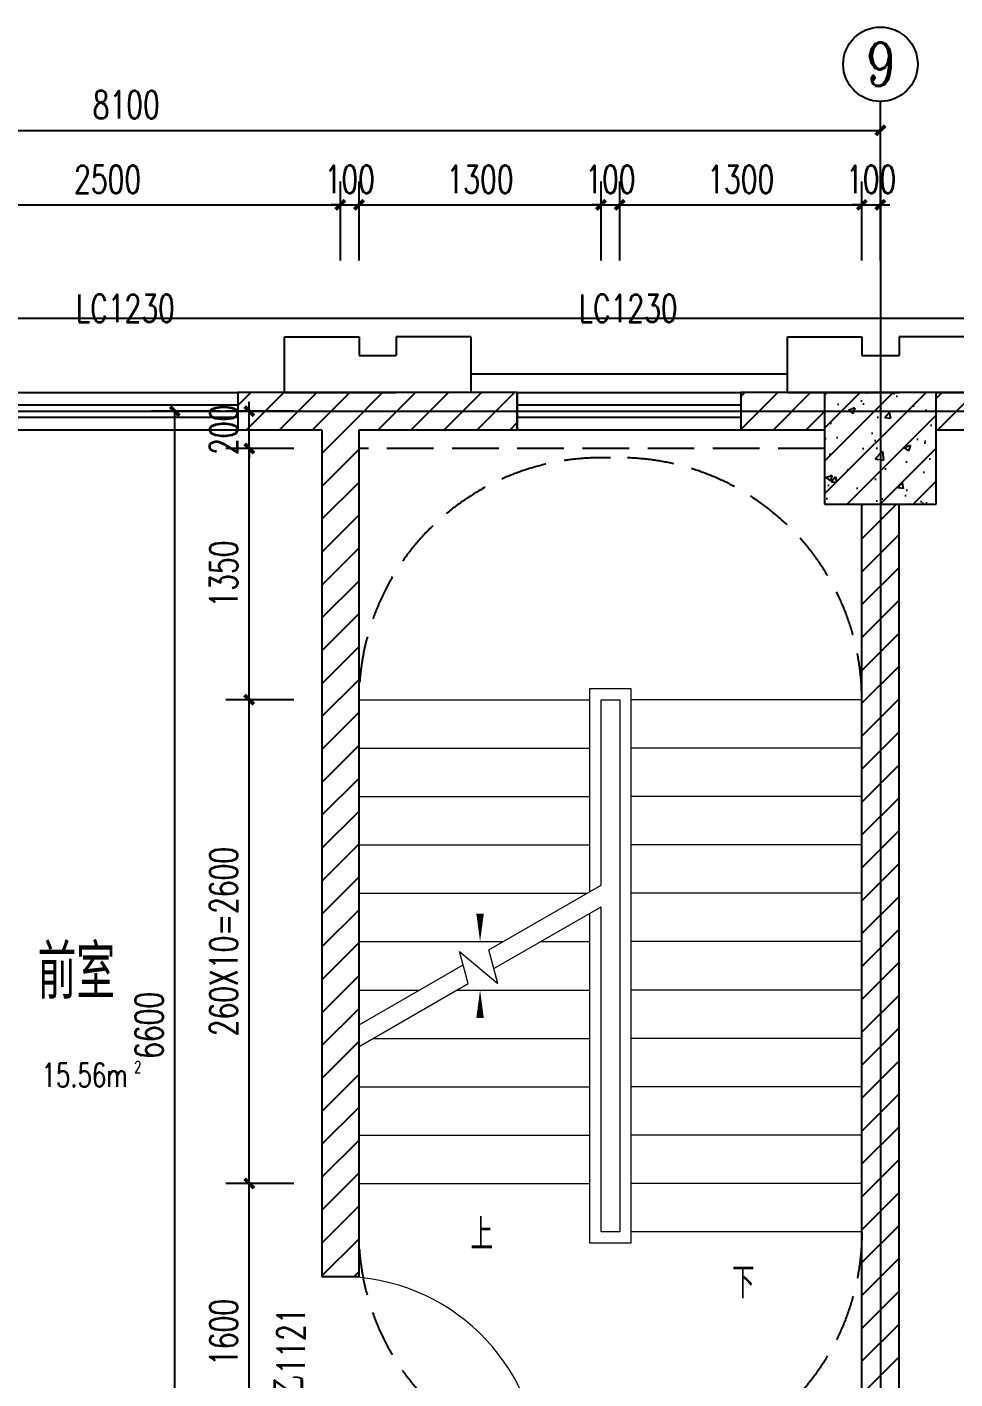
# Model space of a CAD drawing. Extents: x 1738711 to 2346805, y 1189731 to 2516152.
# Drawn here: x 2013246 to 2018229, y 1374257 to 1381521 of the extents above; entities that cross this region are included whole.
import ezdxf
from ezdxf.enums import TextEntityAlignment as Align

# ---------------------------------------------------------------- set-up
doc = ezdxf.new("R2010")
doc.units = 0
doc.header["$LTSCALE"] = 1000
doc.header["$MEASUREMENT"] = 0
doc.linetypes.add('DASH', pattern=[0.35, 0.25, -0.1])
doc.linetypes.add('复件 140224通州运河二期售楼部条件图_t3$0$X-ME SHAFT SH$0$X-B2$0$WATER_LINE', pattern=[0])
doc.layers.add('_0', color=7, linetype='Continuous', lineweight=25)
doc.layers.add('STAIR', color=2, linetype='Continuous', lineweight=5)
for name, color, linetype in [('AR-TEXT', 7, 'Continuous'), ('AXIS', 3, 'Continuous'), ('AXIS_TEXT', 7, 'Continuous'), ('COLUMN', 9, 'Continuous'), ('DIM_SYMB', 3, 'Continuous'), ('DOTE', 1, 'Continuous'), ('PUB_DIM', 3, 'Continuous'), ('PUB_HATCH', 8, 'Continuous'), ('PUB_TEXT', 7, 'Continuous'), ('SPACE_ALL', 1, 'Continuous'), ('WALL', 40, 'Continuous'), ('WINDOW', 144, 'Continuous'), ('WINDOW_TEXT', 7, 'Continuous'), ('看线', 8, 'Continuous'), ('线脚', 44, 'Continuous')]:
    doc.layers.add(name, color=color, linetype=linetype)
doc.styles.add('_TCH_AXIS', font='COMPLEX', dxfattribs={"bigfont": 'GBCBIG'})
doc.styles.add('_TCH_DIM', font='SIMPLEX', dxfattribs={"bigfont": 'GBCBIG'})
doc.styles.add('_TCH_DIM_T3', font='SIMPLEX', dxfattribs={"width": 0.705882, "bigfont": 'GBCBIG'})
doc.styles.add('_TCH_SPACE', font='SIMPLEX', dxfattribs={"height": 5, "bigfont": 'GBCBIG'})
doc.styles.add('_TCH_WINDOW', font='SIMPLEX', dxfattribs={"height": 3.5, "bigfont": 'GBCBIG'})
doc.styles.add('COMPLEX', font='COMPLEX')
doc.styles.get("Standard").update_dxf_attribs({"font": 'gbenor.shx', "bigfont": 'gbcbig.shx'})
doc.dimstyles.new('_TCH_ARCH&&50', dxfattribs={"dimtxt": 148.75, "dimasz": 50, "dimexe": 125, "dimexo": 150, "dimgap": 63.125, "dimtad": 1, "dimdec": 0, "dimzin": 0, "dimdsep": 46, "dimtxsty": '_TCH_DIM_T3', "dimblk": 'ARCHTICK', "dimcen": 0.09, "dimclrt": 7, "dimazin": 2, "dimtfac": 1, "dimtdec": 0, "dimtix": 1, "dimtmove": 2, "dimatfit": 3, "dimfxl": 50, "dimtolj": 1, "dimtzin": 0, "dimarcsym": 0})
pattern_1 = [(45, (0, 89.76), (-88.388383, 88.388383), [])]

# ---------------------------------------------------------------- blocks, each defined once
blk = doc.blocks.new('dgh321')
at = {"layer": 'WALL', "linetype": '复件 140224通州运河二期售楼部条件图_t3$0$X-ME SHAFT SH$0$X-B2$0$WATER_LINE'}
for p, q in [((3247025.2, -2494104.9), (3247425.2, -2494104.9)), ((3247025.2, -2494104.9), (3247025.2, -2494404.9)), ((3247425.2, -2494104.9), (3247625.2, -2494104.9)), ((3248025.2, -2494104.9), (3247625.2, -2494104.9)), ((3248025.2, -2494404.9), (3248025.2, -2494104.9)), ((3247425.2, -2494404.9), (3247425.2, -2494304.9)), ((3247425.2, -2494304.9), (3247625.2, -2494304.9)), ((3247625.2, -2494404.9), (3247625.2, -2494304.9)), ((3247025.2, -2494404.9), (3247425.2, -2494404.9)), ((3248025.2, -2494404.9), (3247625.2, -2494404.9))]:
    blk.add_line(p, q, dxfattribs=at)
blk = doc.blocks.new('hearherherhr')
at = {"layer": '看线', "linetype": 'DASH'}
for centre, start, end in [((1981791.9, 1704275.4), 87.79577, 180), ((1981891.9, 1704275.4), 0, 92.20423)]:
    blk.add_arc(centre, 1300, start, end, dxfattribs=at)
blk = doc.blocks.new('_ArchTick')
at = {"color": 0, "linetype": 'ByBlock', "const_width": 0.4}
blk.add_lwpolyline([(-0.5, -0.5), (0.5, 0.5)], dxfattribs=at)
blk = doc.blocks.new('*D1586')
at = {"layer": 'Defpoints', "color": 0, "transparency": 16777216}
for p in [(2014039.7, 1379456.5), (2014429.1, 1379456.5), (2014429.1, 1372856.5)]:
    blk.add_point(p, dxfattribs=at)
at = {"layer": 'PUB_DIM', "color": 0, "lineweight": -2, "transparency": 16777216}
for p, q in [((2014279.1, 1379456.5), (2013914.7, 1379456.5)), ((2014039.7, 1372856.5), (2014039.7, 1379456.5)), ((2014279.1, 1372856.5), (2013914.7, 1372856.5))]:
    blk.add_line(p, q, dxfattribs=at)
at = {"layer": 'PUB_DIM', "color": 0, "lineweight": -2, "transparency": 16777216, "xscale": 50, "yscale": 50, "zscale": 50}
for p, rotation in [((2014039.7, 1379456.5), 90), ((2014039.7, 1372856.5), 270)]:
    blk.add_blockref('_ArchTick', p, dxfattribs=dict(at, rotation=rotation))
at = {"layer": 'PUB_DIM', "color": 7, "transparency": 16777216, "insert": (2013902.2, 1376156.5), "char_height": 148.75, "attachment_point": 5, "rotation": 90, "style": '_TCH_DIM_T3'}
blk.add_mtext('\\A1;6600', dxfattribs=at)
blk = doc.blocks.new('*D1589')
at = {"layer": 'Defpoints', "color": 0, "transparency": 16777216}
for p in [(2014439.7, 1375306.5), (2014829.1, 1375306.5), (2014829.1, 1373706.5)]:
    blk.add_point(p, dxfattribs=at)
at = {"layer": 'PUB_DIM', "color": 0, "lineweight": -2, "transparency": 16777216}
for p, q in [((2014679.1, 1375306.5), (2014314.7, 1375306.5)), ((2014439.7, 1373706.5), (2014439.7, 1375306.5)), ((2014679.1, 1373706.5), (2014314.7, 1373706.5))]:
    blk.add_line(p, q, dxfattribs=at)
at = {"layer": 'PUB_DIM', "color": 0, "lineweight": -2, "transparency": 16777216, "xscale": 50, "yscale": 50, "zscale": 50}
for p, rotation in [((2014439.7, 1375306.5), 90), ((2014439.7, 1373706.5), 270)]:
    blk.add_blockref('_ArchTick', p, dxfattribs=dict(at, rotation=rotation))
at = {"layer": 'PUB_DIM', "color": 7, "transparency": 16777216, "insert": (2014302.2, 1374506.5), "char_height": 148.75, "attachment_point": 5, "rotation": 90, "style": '_TCH_DIM_T3'}
blk.add_mtext('\\A1;1600', dxfattribs=at)
blk = doc.blocks.new('*D1590')
at = {"layer": 'Defpoints', "color": 0, "transparency": 16777216}
for p in [(2014439.7, 1377906.5), (2014829.1, 1377906.5), (2014829.1, 1375306.5)]:
    blk.add_point(p, dxfattribs=at)
at = {"layer": 'PUB_DIM', "color": 0, "lineweight": -2, "transparency": 16777216}
for p, q in [((2014679.1, 1377906.5), (2014314.7, 1377906.5)), ((2014439.7, 1375306.5), (2014439.7, 1377906.5)), ((2014679.1, 1375306.5), (2014314.7, 1375306.5))]:
    blk.add_line(p, q, dxfattribs=at)
at = {"layer": 'PUB_DIM', "color": 0, "lineweight": -2, "transparency": 16777216, "xscale": 50, "yscale": 50, "zscale": 50}
for p, rotation in [((2014439.7, 1377906.5), 90), ((2014439.7, 1375306.5), 270)]:
    blk.add_blockref('_ArchTick', p, dxfattribs=dict(at, rotation=rotation))
at = {"layer": 'PUB_DIM', "color": 7, "transparency": 16777216, "insert": (2014302.2, 1376606.5), "char_height": 148.75, "attachment_point": 5, "rotation": 90, "style": '_TCH_DIM_T3'}
blk.add_mtext('\\A1;260X10=2600', dxfattribs=at)
blk = doc.blocks.new('*D1591')
at = {"layer": 'Defpoints', "color": 0, "transparency": 16777216}
for p in [(2014439.7, 1379256.5), (2014829.1, 1379256.5), (2014829.1, 1377906.5)]:
    blk.add_point(p, dxfattribs=at)
at = {"layer": 'PUB_DIM', "color": 0, "lineweight": -2, "transparency": 16777216}
for p, q in [((2014679.1, 1379256.5), (2014314.7, 1379256.5)), ((2014439.7, 1377906.5), (2014439.7, 1379256.5)), ((2014679.1, 1377906.5), (2014314.7, 1377906.5))]:
    blk.add_line(p, q, dxfattribs=at)
at = {"layer": 'PUB_DIM', "color": 0, "lineweight": -2, "transparency": 16777216, "xscale": 50, "yscale": 50, "zscale": 50}
for p, rotation in [((2014439.7, 1379256.5), 90), ((2014439.7, 1377906.5), 270)]:
    blk.add_blockref('_ArchTick', p, dxfattribs=dict(at, rotation=rotation))
at = {"layer": 'PUB_DIM', "color": 7, "transparency": 16777216, "insert": (2014302.2, 1378581.5), "char_height": 148.75, "attachment_point": 5, "rotation": 90, "style": '_TCH_DIM_T3'}
blk.add_mtext('\\A1;1350', dxfattribs=at)
blk = doc.blocks.new('*D1592')
at = {"layer": 'Defpoints', "color": 0, "transparency": 16777216}
for p in [(2014439.7, 1379456.5), (2014829.1, 1379456.5), (2014829.1, 1379256.5)]:
    blk.add_point(p, dxfattribs=at)
at = {"layer": 'PUB_DIM', "color": 0, "lineweight": -2, "transparency": 16777216}
for p, q in [((2014439.7, 1379456.5), (2014439.7, 1379506.5)), ((2014679.1, 1379456.5), (2014314.7, 1379456.5)), ((2014439.7, 1379256.5), (2014439.7, 1379456.5)), ((2014679.1, 1379256.5), (2014314.7, 1379256.5)), ((2014439.7, 1379256.5), (2014439.7, 1379206.5))]:
    blk.add_line(p, q, dxfattribs=at)
at = {"layer": 'PUB_DIM', "color": 0, "lineweight": -2, "transparency": 16777216, "xscale": 50, "yscale": 50, "zscale": 50}
for p, rotation in [((2014439.7, 1379456.5), 270), ((2014439.7, 1379256.5), 90)]:
    blk.add_blockref('_ArchTick', p, dxfattribs=dict(at, rotation=rotation))
at = {"layer": 'PUB_DIM', "color": 7, "transparency": 16777216, "insert": (2014302.2, 1379356.5), "char_height": 148.75, "attachment_point": 5, "rotation": 90, "style": '_TCH_DIM_T3'}
blk.add_mtext('\\A1;200', dxfattribs=at)
blk = doc.blocks.new('*D1651')
at = {"layer": 'Defpoints', "color": 0, "transparency": 16777216}
for p in [(2017829.1, 1380965.4), (2009729.1, 1380516.8), (2017829.1, 1380516.8)]:
    blk.add_point(p, dxfattribs=at)
at = {"layer": 'PUB_DIM', "color": 0, "lineweight": -2, "transparency": 16777216}
for p, q in [((2009729.1, 1380666.8), (2009729.1, 1381090.4)), ((2017829.1, 1380666.8), (2017829.1, 1381090.4)), ((2009729.1, 1380965.4), (2017829.1, 1380965.4))]:
    blk.add_line(p, q, dxfattribs=at)
at = {"layer": 'PUB_DIM', "color": 0, "lineweight": -2, "transparency": 16777216, "xscale": 50, "yscale": 50, "zscale": 50, "rotation": 180}
blk.add_blockref('_ArchTick', (2009729.1, 1380965.4), dxfattribs=at)
at = {"layer": 'PUB_DIM', "color": 0, "lineweight": -2, "transparency": 16777216, "xscale": 50, "yscale": 50, "zscale": 50}
blk.add_blockref('_ArchTick', (2017829.1, 1380965.4), dxfattribs=at)
at = {"layer": 'PUB_DIM', "color": 7, "transparency": 16777216, "insert": (2013779.1, 1381102.9), "char_height": 148.75, "attachment_point": 5, "style": '_TCH_DIM_T3'}
blk.add_mtext('\\A1;8100', dxfattribs=at)
blk = doc.blocks.new('*D1655')
at = {"layer": 'Defpoints', "color": 0, "transparency": 16777216}
for p in [(2014929.1, 1380565.4), (2012429.1, 1380116.8), (2014929.1, 1380116.8)]:
    blk.add_point(p, dxfattribs=at)
at = {"layer": 'PUB_DIM', "color": 0, "lineweight": -2, "transparency": 16777216}
for p, q in [((2012429.1, 1380266.8), (2012429.1, 1380690.4)), ((2014929.1, 1380266.8), (2014929.1, 1380690.4)), ((2012429.1, 1380565.4), (2014929.1, 1380565.4))]:
    blk.add_line(p, q, dxfattribs=at)
at = {"layer": 'PUB_DIM', "color": 0, "lineweight": -2, "transparency": 16777216, "xscale": 50, "yscale": 50, "zscale": 50, "rotation": 180}
blk.add_blockref('_ArchTick', (2012429.1, 1380565.4), dxfattribs=at)
at = {"layer": 'PUB_DIM', "color": 0, "lineweight": -2, "transparency": 16777216, "xscale": 50, "yscale": 50, "zscale": 50}
blk.add_blockref('_ArchTick', (2014929.1, 1380565.4), dxfattribs=at)
at = {"layer": 'PUB_DIM', "color": 7, "transparency": 16777216, "insert": (2013679.1, 1380702.9), "char_height": 148.75, "attachment_point": 5, "style": '_TCH_DIM_T3'}
blk.add_mtext('\\A1;2500', dxfattribs=at)
blk = doc.blocks.new('*D1656')
at = {"layer": 'Defpoints', "color": 0, "transparency": 16777216}
for p in [(2015029.1, 1380565.4), (2014929.1, 1380116.8), (2015029.1, 1380116.8)]:
    blk.add_point(p, dxfattribs=at)
at = {"layer": 'PUB_DIM', "color": 0, "lineweight": -2, "transparency": 16777216}
for p, q in [((2014929.1, 1380266.8), (2014929.1, 1380690.4)), ((2015029.1, 1380266.8), (2015029.1, 1380690.4)), ((2014929.1, 1380565.4), (2014879.1, 1380565.4)), ((2014929.1, 1380565.4), (2015029.1, 1380565.4)), ((2015029.1, 1380565.4), (2015079.1, 1380565.4))]:
    blk.add_line(p, q, dxfattribs=at)
at = {"layer": 'PUB_DIM', "color": 0, "lineweight": -2, "transparency": 16777216, "xscale": 50, "yscale": 50, "zscale": 50}
blk.add_blockref('_ArchTick', (2014929.1, 1380565.4), dxfattribs=at)
at = {"layer": 'PUB_DIM', "color": 0, "lineweight": -2, "transparency": 16777216, "xscale": 50, "yscale": 50, "zscale": 50, "rotation": 180}
blk.add_blockref('_ArchTick', (2015029.1, 1380565.4), dxfattribs=at)
at = {"layer": 'PUB_DIM', "color": 7, "transparency": 16777216, "insert": (2014979.1, 1380702.9), "char_height": 148.75, "attachment_point": 5, "style": '_TCH_DIM_T3'}
blk.add_mtext('\\A1;100', dxfattribs=at)
blk = doc.blocks.new('*D1657')
at = {"layer": 'Defpoints', "color": 0, "transparency": 16777216}
for p in [(2016329.1, 1380565.4), (2015029.1, 1380116.8), (2016329.1, 1380116.8)]:
    blk.add_point(p, dxfattribs=at)
at = {"layer": 'PUB_DIM', "color": 0, "lineweight": -2, "transparency": 16777216}
for p, q in [((2015029.1, 1380266.8), (2015029.1, 1380690.4)), ((2016329.1, 1380266.8), (2016329.1, 1380690.4)), ((2015029.1, 1380565.4), (2016329.1, 1380565.4))]:
    blk.add_line(p, q, dxfattribs=at)
at = {"layer": 'PUB_DIM', "color": 0, "lineweight": -2, "transparency": 16777216, "xscale": 50, "yscale": 50, "zscale": 50, "rotation": 180}
blk.add_blockref('_ArchTick', (2015029.1, 1380565.4), dxfattribs=at)
at = {"layer": 'PUB_DIM', "color": 0, "lineweight": -2, "transparency": 16777216, "xscale": 50, "yscale": 50, "zscale": 50}
blk.add_blockref('_ArchTick', (2016329.1, 1380565.4), dxfattribs=at)
at = {"layer": 'PUB_DIM', "color": 7, "transparency": 16777216, "insert": (2015679.1, 1380702.9), "char_height": 148.75, "attachment_point": 5, "style": '_TCH_DIM_T3'}
blk.add_mtext('\\A1;1300', dxfattribs=at)
blk = doc.blocks.new('*D1658')
at = {"layer": 'Defpoints', "color": 0, "transparency": 16777216}
for p in [(2016429.1, 1380565.4), (2016329.1, 1380116.8), (2016429.1, 1380116.8)]:
    blk.add_point(p, dxfattribs=at)
at = {"layer": 'PUB_DIM', "color": 0, "lineweight": -2, "transparency": 16777216}
for p, q in [((2016329.1, 1380266.8), (2016329.1, 1380690.4)), ((2016429.1, 1380266.8), (2016429.1, 1380690.4)), ((2016329.1, 1380565.4), (2016279.1, 1380565.4)), ((2016329.1, 1380565.4), (2016429.1, 1380565.4)), ((2016429.1, 1380565.4), (2016479.1, 1380565.4))]:
    blk.add_line(p, q, dxfattribs=at)
at = {"layer": 'PUB_DIM', "color": 0, "lineweight": -2, "transparency": 16777216, "xscale": 50, "yscale": 50, "zscale": 50}
blk.add_blockref('_ArchTick', (2016329.1, 1380565.4), dxfattribs=at)
at = {"layer": 'PUB_DIM', "color": 0, "lineweight": -2, "transparency": 16777216, "xscale": 50, "yscale": 50, "zscale": 50, "rotation": 180}
blk.add_blockref('_ArchTick', (2016429.1, 1380565.4), dxfattribs=at)
at = {"layer": 'PUB_DIM', "color": 7, "transparency": 16777216, "insert": (2016379.1, 1380702.9), "char_height": 148.75, "attachment_point": 5, "style": '_TCH_DIM_T3'}
blk.add_mtext('\\A1;100', dxfattribs=at)
blk = doc.blocks.new('*D1659')
at = {"layer": 'Defpoints', "color": 0, "transparency": 16777216}
for p in [(2017729.1, 1380565.4), (2016429.1, 1380116.8), (2017729.1, 1380116.8)]:
    blk.add_point(p, dxfattribs=at)
at = {"layer": 'PUB_DIM', "color": 0, "lineweight": -2, "transparency": 16777216}
for p, q in [((2016429.1, 1380266.8), (2016429.1, 1380690.4)), ((2017729.1, 1380266.8), (2017729.1, 1380690.4)), ((2016429.1, 1380565.4), (2017729.1, 1380565.4))]:
    blk.add_line(p, q, dxfattribs=at)
at = {"layer": 'PUB_DIM', "color": 0, "lineweight": -2, "transparency": 16777216, "xscale": 50, "yscale": 50, "zscale": 50, "rotation": 180}
blk.add_blockref('_ArchTick', (2016429.1, 1380565.4), dxfattribs=at)
at = {"layer": 'PUB_DIM', "color": 0, "lineweight": -2, "transparency": 16777216, "xscale": 50, "yscale": 50, "zscale": 50}
blk.add_blockref('_ArchTick', (2017729.1, 1380565.4), dxfattribs=at)
at = {"layer": 'PUB_DIM', "color": 7, "transparency": 16777216, "insert": (2017079.1, 1380702.9), "char_height": 148.75, "attachment_point": 5, "style": '_TCH_DIM_T3'}
blk.add_mtext('\\A1;1300', dxfattribs=at)
blk = doc.blocks.new('*D1660')
at = {"layer": 'Defpoints', "color": 0, "transparency": 16777216}
for p in [(2017829.1, 1380565.4), (2017729.1, 1380116.8), (2017829.1, 1380116.8)]:
    blk.add_point(p, dxfattribs=at)
at = {"layer": 'PUB_DIM', "color": 0, "lineweight": -2, "transparency": 16777216}
for p, q in [((2017729.1, 1380266.8), (2017729.1, 1380690.4)), ((2017829.1, 1380266.8), (2017829.1, 1380690.4)), ((2017729.1, 1380565.4), (2017679.1, 1380565.4)), ((2017729.1, 1380565.4), (2017829.1, 1380565.4)), ((2017829.1, 1380565.4), (2017879.1, 1380565.4))]:
    blk.add_line(p, q, dxfattribs=at)
at = {"layer": 'PUB_DIM', "color": 0, "lineweight": -2, "transparency": 16777216, "xscale": 50, "yscale": 50, "zscale": 50}
blk.add_blockref('_ArchTick', (2017729.1, 1380565.4), dxfattribs=at)
at = {"layer": 'PUB_DIM', "color": 0, "lineweight": -2, "transparency": 16777216, "xscale": 50, "yscale": 50, "zscale": 50, "rotation": 180}
blk.add_blockref('_ArchTick', (2017829.1, 1380565.4), dxfattribs=at)
at = {"layer": 'PUB_DIM', "color": 7, "transparency": 16777216, "insert": (2017779.1, 1380702.9), "char_height": 148.75, "attachment_point": 5, "style": '_TCH_DIM_T3'}
blk.add_mtext('\\A1;100', dxfattribs=at)
blk = doc.blocks.new('$TCHSYS$WIN2D')
for p, q in [((-0.5, 0.5), (0.5, 0.5)), ((-0.5, 0.5), (-0.5, -0.5)), ((0.5, 0.5), (0.5, -0.5)), ((0.5, 0.1667), (-0.5, 0.1667)), ((0.5, -0.1667), (-0.5, -0.1667)), ((-0.5, -0.5), (0.5, -0.5))]:
    blk.add_line(p, q)
blk = doc.blocks.new('$DorLib2D$00000001')
for p, q in [((0.45, 0.975), (0.5, 0.975)), ((0.45, 0), (0.45, 0.975)), ((0.5, 0), (0.5, 0.975)), ((0.5, 0), (0.45, 0))]:
    blk.add_line(p, q)
at = {"lineweight": 13}
blk.add_arc((0.475, 0), 0.975, 91.46928, 180, dxfattribs=at)
blk = doc.blocks.new('_AXISO')
blk.add_circle((0, 0), 0.5)
at = {"layer": 'AXIS_TEXT', "style": 'COMPLEX', "width": 1.041667}
blk.add_attdef('A', text='', height=0.56, dxfattribs=at).set_placement((-0.25, -0.28), (0.25, -0.28), align=Align.FIT)

msp = doc.modelspace()

# ---------------------------------------------------------------- hatches: boundary and pattern name
at = {"layer": 'PUB_HATCH', "linetype": '复件 140224通州运河二期售楼部条件图_t3$0$X-ME SHAFT SH$0$X-B2$0$WATER_LINE'}
h = msp.add_hatch(dxfattribs=at)
h.set_pattern_fill('普通砖', color=256, scale=50, style=0)
h.set_pattern_definition(pattern_1)
h.paths.add_polyline_path([(2014929.1, 1379556.5), (2014379.1, 1379556.5), (2014379.1, 1379356.5), (2014829.1, 1379356.5), (2014929.1, 1379423.2)])
h = msp.add_hatch(dxfattribs=at)
h.set_pattern_fill('普通砖', color=256, scale=50, style=0)
h.set_pattern_definition(pattern_1)
h.paths.add_polyline_path([(2015029.1, 1379356.5), (2015879.1, 1379356.5), (2015879.1, 1379556.5), (2014929.1, 1379556.5), (2014929.1, 1379423.2)])
h = msp.add_hatch(dxfattribs=at)
h.set_pattern_fill('普通砖', color=256, scale=50, style=0)
h.set_pattern_definition(pattern_1)
h.paths.add_polyline_path([(2017529.1, 1379356.5), (2017529.1, 1379556.5), (2017079.1, 1379556.5), (2017079.1, 1379356.5)])
h = msp.add_hatch(dxfattribs=at)
h.set_pattern_fill('钢筋混凝土', color=256, scale=50, style=0)
h.set_pattern_definition([(45, (0, 0), (-88.3883476, 88.3883476), []), (50, (0, 0), (358.63009, -31.376067), [37.5, -412.5]), (355, (0, 0), (-69.375667, 376.096067), [30, -330]), (100.4514, (29.9, -2.6), (289.25469, 344.71977), [31.870095, -350.571056]), (46.1842, (0, 100), (533.620524, -82.75951), [56.25, -618.75]), (96.6356, (44.47, 93.1), (467.33135, 487.05894), [47.80514, -525.8565]), (351.1842, (0, 100), (467.33097, 487.0593), [45, -495]), (21, (50, 75), (298.453526, -201.309445), [37.5, -412.5]), (326, (50, 75), (121.657666, 362.57502), [30, -330]), (71.4514, (74.87, 58.22), (420.111314, 161.26525), [31.870095, -350.571056]), (37.5, (0, 0), (6.0799277, 166.446927), [0, -326, 0, -335, 0, -331.25]), (7.5, (0, 0), (131.534769, 197.205856), [0, -191, 0, -318.5, 0, -126.25]), (327.5, (-111.5, 0), (266.911218, -11.277436), [0, -125, 0, -390, 0, -517.5]), (317.5, (-161.5, 0), (291.593085, 50.052491), [0, -162.5, 0, -259, 0, -367.5])])
h.paths.add_polyline_path([(2017529.1, 1378956.5), (2018129.1, 1378956.5), (2018129.1, 1379556.5), (2017529.1, 1379556.5)])
h = msp.add_hatch(dxfattribs=at)
h.set_pattern_fill('普通砖', color=256, scale=50, style=0)
h.set_pattern_definition(pattern_1)
h.paths.add_polyline_path([(2018129.1, 1379556.5), (2018129.1, 1379356.5), (2018579.1, 1379356.5), (2018579.1, 1379556.5)])
at = {"layer": 'PUB_HATCH'}
h = msp.add_hatch(dxfattribs=at)
h.set_pattern_fill('普通砖', color=256, scale=50, style=0)
h.set_pattern_definition(pattern_1)
h.paths.add_polyline_path([(2014829.1, 1379356.5), (2014829.1, 1374806.5), (2015029.1, 1374806.5), (2015029.1, 1379356.5), (2014929.1, 1379423.2)])
h = msp.add_hatch(dxfattribs=at)
h.set_pattern_fill('普通砖', color=256, scale=50, style=0)
h.set_pattern_definition(pattern_1)
h.paths.add_polyline_path([(2017929.1, 1378956.5), (2017729.1, 1378956.5), (2017729.1, 1373706.5), (2017795.8, 1373606.5), (2017929.1, 1373606.5)])

# ---------------------------------------------------------------- linework, layer by layer
at = {"layer": 'AXIS'}
msp.add_line((2017829.1, 1380620.8), (2017829.1, 1381120.8), dxfattribs=at)
at = {"layer": 'COLUMN', "linetype": '复件 140224通州运河二期售楼部条件图_t3$0$X-ME SHAFT SH$0$X-B2$0$WATER_LINE'}
for p, q in [((2018129.1, 1379556.5), (2017529.1, 1379556.5)), ((2017529.1, 1379556.5), (2017529.1, 1378956.5)), ((2018129.1, 1378956.5), (2018129.1, 1379556.5)), ((2017529.1, 1378956.5), (2018129.1, 1378956.5))]:
    msp.add_line(p, q, dxfattribs=at)
at = {"layer": 'DIM_SYMB'}
for points in [[(2017079.1, 1374916.5, 0, 0, 0), (2017079.1, 1378581.5, 0, 0, 0), (2015679.1, 1378581.5, 0, 0, 0), (2015679.1, 1376606.5, 0, 40, 0), (2015679.1, 1376756.5, 0, 0, 0)], [(2015679.1, 1375176.5, 0, 0, 0), (2015679.1, 1376346.5, 0, 40, 0), (2015679.1, 1376196.5, 0, 0, 0)]]:
    msp.add_lwpolyline(points, format="xyseb", dxfattribs=at)
at = {"layer": 'DOTE'}
for p, q in [((2017829.1, 1380710.9), (2017829.1, 1371659.6)), ((2008604.8, 1379456.5), (2019195.7, 1379456.5))]:
    msp.add_line(p, q, dxfattribs=at)
at = {"layer": 'STAIR'}
for p, q in [((2016269.1, 1376874.9), (2016269.1, 1377966.5)), ((2016269.1, 1377966.5), (2016489.1, 1377966.5)), ((2016489.1, 1377966.5), (2016489.1, 1374986.5)), ((2015029.1, 1377906.5), (2016269.1, 1377906.5)), ((2016329.1, 1376909.6), (2016329.1, 1377906.5)), ((2016329.1, 1377906.5), (2016429.1, 1377906.5)), ((2016429.1, 1377906.5), (2016429.1, 1375046.5)), ((2017729.1, 1377906.5), (2016489.1, 1377906.5)), ((2015029.1, 1377646.5), (2016269.1, 1377646.5)), ((2017729.1, 1377646.5), (2016489.1, 1377646.5)), ((2015029.1, 1377386.5), (2016269.1, 1377386.5)), ((2017729.1, 1377386.5), (2016489.1, 1377386.5)), ((2015029.1, 1377126.5), (2016269.1, 1377126.5)), ((2017729.1, 1377126.5), (2016489.1, 1377126.5)), ((2015029.1, 1376866.5), (2016254.6, 1376866.5)), ((2015726.2, 1376561.5), (2016329.1, 1376909.6)), ((2017729.1, 1376866.5), (2016489.1, 1376866.5)), ((2015753, 1376461.5), (2016329.1, 1376794.1)), ((2016329.1, 1375046.5), (2016329.1, 1376794.1)), ((2016269.1, 1374986.5), (2016269.1, 1376759.4)), ((2015029.1, 1376606.5), (2015804.3, 1376606.5)), ((2016004.3, 1376606.5), (2016269.1, 1376606.5)), ((2017729.1, 1376606.5), (2016489.1, 1376606.5)), ((2015614.7, 1376381.6), (2015568.5, 1376554)), ((2015568.5, 1376554), (2015774.6, 1376381.1)), ((2015774.6, 1376381.1), (2015726.2, 1376561.5)), ((2015029.1, 1376159), (2015587.9, 1376481.6)), ((2015029.1, 1376043.5), (2015614.7, 1376381.6)), ((2015029.1, 1376346.5), (2015353.9, 1376346.5)), ((2015553.9, 1376346.5), (2016269.1, 1376346.5)), ((2017729.1, 1376346.5), (2016489.1, 1376346.5)), ((2015103.6, 1376086.5), (2016269.1, 1376086.5)), ((2017729.1, 1376086.5), (2016489.1, 1376086.5)), ((2015029.1, 1375826.5), (2016269.1, 1375826.5)), ((2017729.1, 1375826.5), (2016489.1, 1375826.5)), ((2015029.1, 1375566.5), (2016269.1, 1375566.5)), ((2017729.1, 1375566.5), (2016489.1, 1375566.5)), ((2015029.1, 1375306.5), (2016269.1, 1375306.5)), ((2017729.1, 1375306.5), (2016489.1, 1375306.5)), ((2016429.1, 1375046.5), (2016329.1, 1375046.5)), ((2017729.1, 1375046.5), (2016489.1, 1375046.5)), ((2016489.1, 1374986.5), (2016269.1, 1374986.5))]:
    msp.add_line(p, q, dxfattribs=at)
at = {"layer": 'WALL', "linetype": '复件 140224通州运河二期售楼部条件图_t3$0$X-ME SHAFT SH$0$X-B2$0$WATER_LINE'}
for p, q in [((2014929.1, 1379556.5), (2014379.1, 1379556.5)), ((2014379.1, 1379556.5), (2014379.1, 1379356.5)), ((2015879.1, 1379556.5), (2014929.1, 1379556.5)), ((2015879.1, 1379356.5), (2015879.1, 1379556.5)), ((2017529.1, 1379556.5), (2017079.1, 1379556.5)), ((2017079.1, 1379556.5), (2017079.1, 1379356.5)), ((2018129.1, 1379556.5), (2018579.1, 1379556.5)), ((2014379.1, 1379356.5), (2014829.1, 1379356.5)), ((2015029.1, 1379356.5), (2015879.1, 1379356.5)), ((2017079.1, 1379356.5), (2017529.1, 1379356.5)), ((2018129.1, 1379356.5), (2018579.1, 1379356.5))]:
    msp.add_line(p, q, dxfattribs=at)
at = {"layer": 'WALL'}
for p, q in [((2014829.1, 1379356.5), (2014829.1, 1374806.5)), ((2015029.1, 1374806.5), (2015029.1, 1379356.5)), ((2017729.1, 1373706.5), (2017729.1, 1378956.5)), ((2017929.1, 1373606.5), (2017929.1, 1378956.5)), ((2014829.1, 1374806.5), (2015029.1, 1374806.5))]:
    msp.add_line(p, q, dxfattribs=at)
at = {"layer": '看线', "linetype": 'DASH'}
msp.add_line((2017529.1, 1379256.5), (2015029.1, 1379256.5), dxfattribs=at)
at = {"layer": '线脚', "linetype": '复件 140224通州运河二期售楼部条件图_t3$0$X-ME SHAFT SH$0$X-B2$0$WATER_LINE'}
msp.add_line((2015629.1, 1379656.5), (2017329.1, 1379656.5), dxfattribs=at)
msp.add_lwpolyline([(2009046, 1379956.5), (2018813, 1379956.5)], dxfattribs=at)

# ---------------------------------------------------------------- block references
at = {"layer": '_0'}
msp.add_blockref('hearherherhr', (34537.2, -326368.9), dxfattribs=at)
at = {"layer": '_0', "xscale": -1, "rotation": 180}
msp.add_blockref('hearherherhr', (34537.2, 3079321.9), dxfattribs=at)
at = {"layer": 'AXIS'}
ref = msp.add_blockref('_AXISO', (2017829.1, 1381320.8), dxfattribs=dict(at, xscale=400, yscale=400, zscale=400))
ref.add_attrib('A', '9', dxfattribs={"layer": 'AXIS_TEXT', "ltscale": 0.5, "height": 233, "style": '_TCH_AXIS'}).set_placement((2017751.4, 1381204.3), (2017906.8, 1381204.3), align=Align.FIT)
at = {"layer": 'WALL', "linetype": '复件 140224通州运河二期售楼部条件图_t3$0$X-ME SHAFT SH$0$X-B2$0$WATER_LINE', "xscale": -1, "rotation": 180}
for p in [(-1232396.1, -1114548.4), (-1229696.1, -1114548.4)]:
    msp.add_blockref('dgh321', p, dxfattribs=at)
at = {"layer": 'WINDOW', "linetype": '复件 140224通州运河二期售楼部条件图_t3$0$X-ME SHAFT SH$0$X-B2$0$WATER_LINE'}
ref = msp.add_blockref('$TCHSYS$WIN2D', (2013779.1, 1379456.5), dxfattribs=dict(at, xscale=1200, yscale=200, zscale=1200))
ref.add_attrib('A', 'LC1230', (2013509.1, 1379934.9), dxfattribs={"layer": 'WINDOW_TEXT', "linetype": '复件 140224通州运河二期售楼部条件图_t3$0$X-ME SHAFT SH$0$X-B2$0$WATER_LINE', "ltscale": 0.5, "height": 148.75, "style": '_TCH_WINDOW', "width": 0.705882})
ref = msp.add_blockref('$TCHSYS$WIN2D', (2016479.1, 1379456.5), dxfattribs=dict(at, xscale=1200, yscale=200, zscale=1200))
ref.add_attrib('A', 'LC1230', (2016209.1, 1379934.9), dxfattribs={"layer": 'WINDOW_TEXT', "linetype": '复件 140224通州运河二期售楼部条件图_t3$0$X-ME SHAFT SH$0$X-B2$0$WATER_LINE', "ltscale": 0.5, "height": 148.75, "style": '_TCH_WINDOW', "width": 0.705882})
at = {"layer": 'WINDOW', "xscale": -1100, "yscale": -1100, "zscale": -1100, "rotation": 89.99999984016144}
msp.add_blockref('$DorLib2D$00000001', (2014929.1, 1374256.5), dxfattribs=at)

# ---------------------------------------------------------------- texts
at = {"layer": 'AR-TEXT'}
msp.add_text('前室', height=289.36, dxfattribs=at).set_placement((2013302.8, 1376298.6))
at = {"layer": 'PUB_TEXT', "color": 7, "style": '_TCH_DIM'}
for s, p in [('上', (2015627, 1374949)), ('下', (2017031.6, 1374689))]:
    msp.add_text(s, height=168.8, dxfattribs=at).set_placement(p)
at = {"layer": 'SPACE_ALL', "color": 0, "style": '_TCH_SPACE', "width": 0.705882}
for s, height, p in [('15.56m', 127.5, (2013324.8, 1375825.7)), ('2', 63.7, (2013822, 1375900.7))]:
    msp.add_text(s, height=height, dxfattribs=at).set_placement(p)
at = {"layer": 'WINDOW_TEXT', "style": '_TCH_WINDOW', "width": 0.705882}
msp.add_text('1121', height=148.75, rotation=90, dxfattribs=at).set_placement((2014738.1, 1374280.5))
at = {"layer": 'WINDOW_TEXT', "style": '_TCH_WINDOW'}
msp.add_text('乙', height=168.8, rotation=90, dxfattribs=at).set_placement((2014738.1, 1374157.6))

# ---------------------------------------------------------------- dimensions: what is measured, and where the dimension line sits
at = {"layer": 'PUB_DIM'}
for p1, p2, distance, picture, middle in [((2009729.1, 1380516.8), (2017829.1, 1380516.8), 448.6, '*D1651', (2013779.1, 1381102.9)), ((2012429.1, 1380116.8), (2014929.1, 1380116.8), 448.6, '*D1655', (2013679.1, 1380702.9)), ((2014929.1, 1380116.8), (2015029.1, 1380116.8), 448.6, '*D1656', (2014979.1, 1380702.9)), ((2015029.1, 1380116.8), (2016329.1, 1380116.8), 448.6, '*D1657', (2015679.1, 1380702.9)), ((2016329.1, 1380116.8), (2016429.1, 1380116.8), 448.6, '*D1658', (2016379.1, 1380702.9)), ((2016429.1, 1380116.8), (2017729.1, 1380116.8), 448.6, '*D1659', (2017079.1, 1380702.9)), ((2017729.1, 1380116.8), (2017829.1, 1380116.8), 448.6, '*D1660', (2017779.1, 1380702.9)), ((2014429.1, 1372856.5), (2014429.1, 1379456.5), 389.4, '*D1586', (2013902.2, 1376156.5)), ((2014829.1, 1379256.5), (2014829.1, 1379456.5), 389.4, '*D1592', (2014302.2, 1379356.5)), ((2014829.1, 1377906.5), (2014829.1, 1379256.5), 389.4, '*D1591', (2014302.2, 1378581.5)), ((2014829.1, 1373706.5), (2014829.1, 1375306.5), 389.4, '*D1589', (2014302.2, 1374506.5))]:
    dim = msp.add_aligned_dim(p1=p1, p2=p2, distance=distance, dimstyle='_TCH_ARCH&&50', dxfattribs=at)
    dim.commit()
    dim.dimension.update_dxf_attribs({"geometry": picture, "text_midpoint": middle})
dim = msp.add_aligned_dim(p1=(2014829.1, 1375306.5), p2=(2014829.1, 1377906.5), distance=389.4, text='260X10=2600', dimstyle='_TCH_ARCH&&50', dxfattribs=at)
dim.commit()
dim.dimension.update_dxf_attribs({"geometry": '*D1590', "text_midpoint": (2014302.2, 1376606.5)})

doc.saveas('drawing.dxf')
